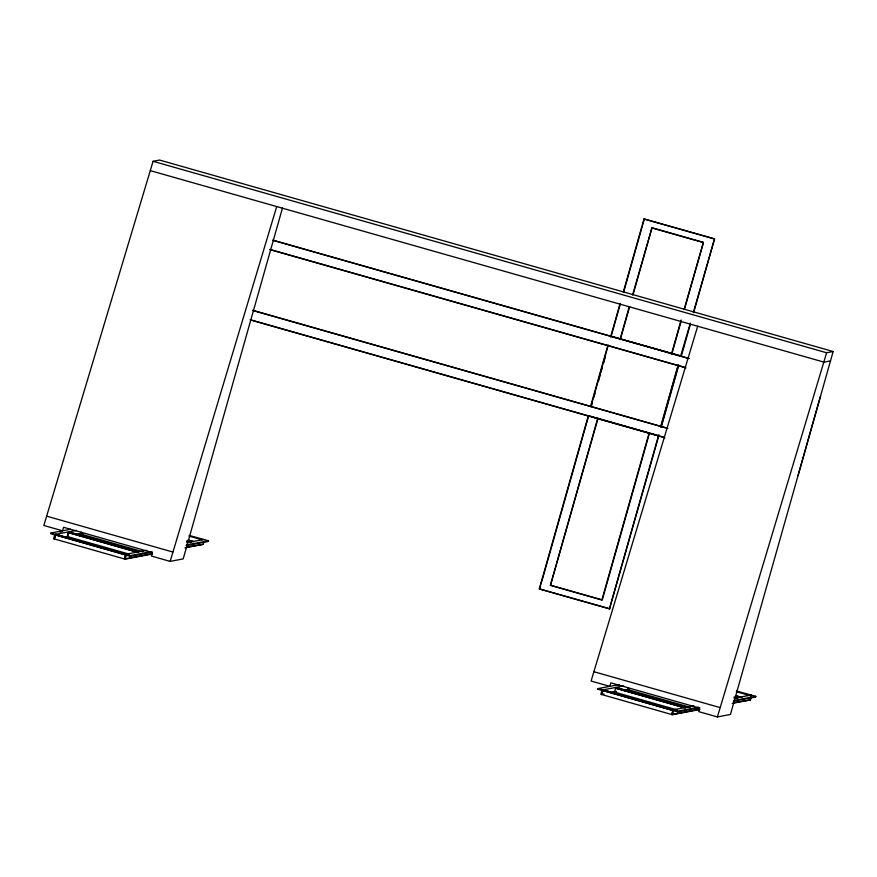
<?xml version="1.0" encoding="UTF-8"?>
<svg xmlns="http://www.w3.org/2000/svg" width="877" height="877" viewBox="0 0 877 877"><rect width="100%" height="100%" fill="white"/><g stroke="black" fill="none" stroke-linecap="round" stroke-linejoin="round"><path stroke-width="1.32" d="M697.686 326.222L591.098 681.045L609.811 686.362L610.809 682.843L699.671 708.112L698.684 711.62L717.386 716.937L730.442 714.459L833.15 351.524L159.614 160.063L153.08 161.302L43.85 525.476L62.563 530.793L63.55 527.285L152.423 552.543L151.425 556.062L170.138 561.379L183.194 558.901L282.504 207.948M70.511 529.291L50.921 533.008L50.723 533.709L54.703 534.838L53.574 538.818L54.275 539.015L55.602 534.334L76.496 530.377M124.655 558.923L125.784 554.944L55.624 534.992L54.495 538.982L125.137 559.164L152.565 553.957M138.358 552.554L68.198 532.613L68.395 531.911L138.555 551.852M137.283 552.148L68.417 532.569L67.299 536.549L128.404 553.902M67.332 536.538L68.658 531.857L138.818 551.797M81.177 532.032L80.618 534.016L142.984 551.754M125.137 559.164L126.266 555.185L128.875 554.692M126.266 555.185L130.234 556.314L130.432 555.612L151.337 551.644M170.138 561.379L276.715 206.566M190.594 542.644L190.791 541.942M184.948 547.818L203.234 544.343L204.078 541.361M189.3 535.452L208.529 540.791L208.331 541.493L186.132 545.702M590.528 406.577L607.882 345.242M659.033 434.992L609.471 608.857L539.311 588.916L588.303 415.764M590.912 406.566L608.276 345.165M610.622 336.9L619.918 304.034M623.262 292.205L643.992 218.954L714.547 238.818L693.685 312.552M540.057 587.601L541.065 582.701M541.833 581.308L588.697 415.687M591.295 406.49L592.413 402.543M593.904 397.292L595.023 393.345M598.366 381.517L600.23 374.939M600.975 372.308L602.082 368.373M603.573 363.111L605.437 356.544M611.017 336.823L620.313 303.957M623.657 292.129L642.26 226.409M642.633 225.093L644.387 218.877M649.112 433.052L601.874 599.989L550.416 585.365L597.654 418.428M619.973 339.552L629.269 306.698M632.624 294.869L651.984 227.757L703.431 242.381L684.838 308.101M550.416 585.365L598.048 418.351M620.368 339.487L629.664 306.621M633.019 294.793L651.984 227.757M671.42 354.187L681.1 320.006M684.071 309.493L703.431 242.381M649.506 432.975L602.269 599.912L550.811 585.288M671.815 354.111L681.122 321.245M660.688 426.529L678.042 365.183M609.471 608.857L658.649 435.069M660.874 427.165L678.436 365.106M680.629 356.051L690.309 323.164M693.29 312.629L714.547 238.818M661.269 427.099L678.787 365.216M681.385 355.996L690.331 324.402M604.132 694.091L600.822 694.387L601.951 690.407L597.971 689.267L598.169 688.566L619.063 684.608M601.523 694.584L602.85 689.903L623.744 685.935M671.903 714.481L673.032 710.502L602.872 690.561L601.743 694.54L672.385 714.722L699.813 709.526M601.786 694.529L603.113 689.848L673.273 709.789M615.446 688.171L615.643 687.469L685.803 707.41L685.606 708.123L615.446 688.171L683.238 707.333M628.425 687.59L627.866 689.585L690.232 707.311M672.385 714.722L673.514 710.743L677.493 711.872L699.693 707.662M677.493 711.872L677.691 711.17L698.585 707.213M717.386 716.937L826.616 352.762L833.15 351.524M738.05 697.5L737.842 698.202L733.95 697.094M736.351 691.712L750.646 695.779L750.844 695.077M750.109 698.541L751.107 695.022L734.126 698.245M732.196 703.376L750.482 699.912L751.041 697.917M733.38 701.271L755.579 697.062L755.777 696.349L736.548 691.01M539.311 588.916L609.855 608.791M610.469 336.099L681.023 355.974M830.497 360.885L823.974 362.124L150.427 170.664M59.866 531.977L62.475 531.484M55.624 534.992L125.784 554.944M77.077 534.356L81.002 533.622M63.418 537.283L68.636 536.296M77.779 534.564L83.008 533.567M820.565 396.009L798.037 475.619M146.656 550.317L125.762 554.286L124.435 558.967L151.864 553.76M186.878 542.688L203.859 539.465M186.33 545.001L208.529 540.791M130.234 556.314L152.445 552.104M186.856 547.116L203.234 544.343M597.971 689.267L600.581 688.774M602.872 690.561L673.032 710.502M612.574 692.15L616.498 691.405M626.945 689.432L629.554 688.927M611.971 692.6L615.884 691.854M623.722 690.374L628.952 689.377M693.904 705.875L673.01 709.844L671.683 714.525L699.112 709.318M733.578 700.57L755.777 696.349M734.104 702.685L750.482 699.912M643.992 218.954L714.152 238.895M651.589 227.834L703.036 242.458M153.08 161.302L826.616 352.762M272.626 240.068L689.147 358.463M273.558 240.517L688.752 358.54M270.061 249.463L685.101 367.441M269.678 249.528L686.022 367.891M252.839 310.337L667.868 428.316M252.444 310.414L667.474 428.393M589.64 416.016L657.191 435.222M250.098 319.677L663.977 437.327M251.03 320.127L664.909 437.776M189.103 536.154L202.313 539.804M753.595 696.491L755.579 697.062M188.237 540.079L193.433 541.558M739.388 696.755L735.485 695.647L741.942 697.5M188.193 540.089L193.4 541.569M186.9 540.835L191.054 541.887M735.441 696.766L738.302 697.456M186.702 541.537L190.813 542.6M46.503 516.115L172.791 552.017M593.751 671.672L720.039 707.575M686.066 707.366L615.906 687.425L614.547 692.117L676.912 709.844M55.865 534.29L126.025 554.231M50.921 533.008L130.432 555.612M598.169 688.566L677.691 711.17"/></g></svg>
